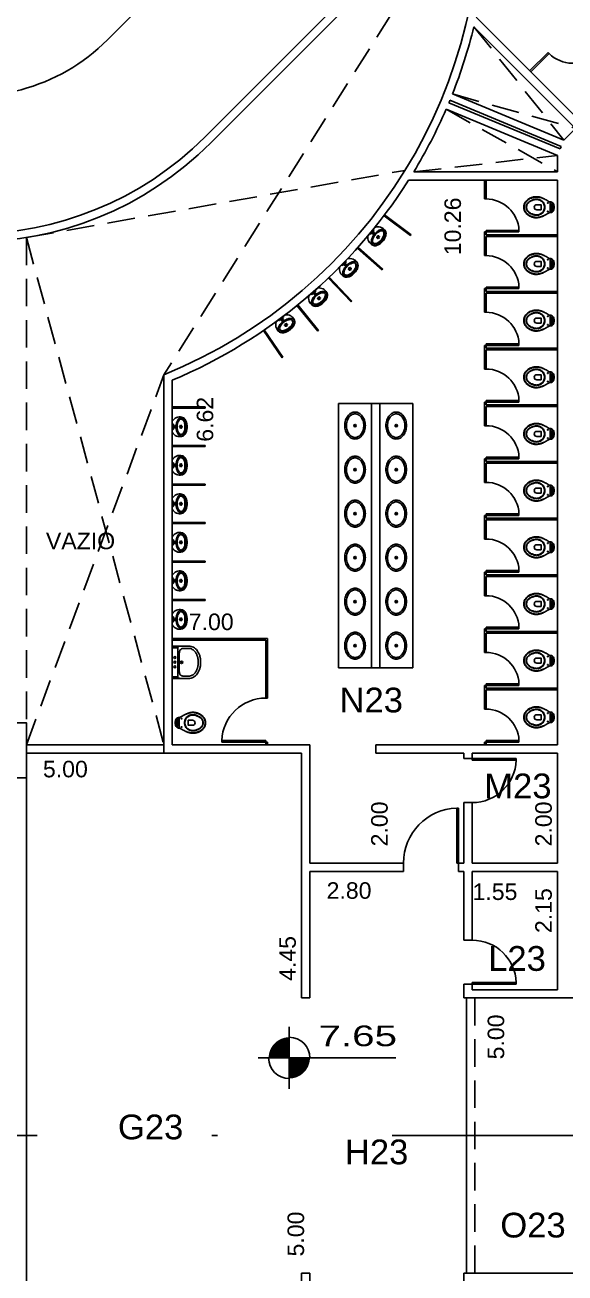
# Model space of a CAD drawing. Extents: x 964 to 1225, y -27 to 210.
# Drawn here: x 1036.96 to 1046.77, y 132.08 to 154.76 of the extents above; entities that cross this region are included whole.
import ezdxf

# ---------------------------------------------------------------- set-up
doc = ezdxf.new("R2010")
doc.units = 0
doc.header["$LTSCALE"] = 2
doc.header["$PDMODE"] = 3
doc.linetypes.add('DASHDOT2', pattern=[12.7, 6.35, -3.175, 0, -3.175])
doc.linetypes.add('HIDDEN', pattern=[0.375, 0.25, -0.125])
doc.layers.get('0').update_dxf_attribs({"linetype": 'CONTINUOUS'})
doc.layers.get('DEFPOINTS').update_dxf_attribs({"linetype": 'CONTINUOUS'})
for name, color, linetype in [('ARQUIBANCADA-ARY', 2, 'CONTINUOUS'), ('DIVISÓRIAS-ARY', 2, 'CONTINUOUS'), ('ESQUADRIA-ARY', 2, 'CONTINUOUS'), ('INDIC-CORTE-TBS', 4, 'DASHDOT2'), ('L_DECA', 7, 'CONTINUOUS'), ('MOBILIÁRIO-ARY', 7, 'CONTINUOUS'), ('NOVOSNIVEIS', 30, 'CONTINUOUS'), ('PAREDE-ALTA-ARY', 1, 'CONTINUOUS'), ('PAREDE-BAIXA-ARY', 2, 'CONTINUOUS'), ('PEÇAS-SANIT-ARY', 7, 'CONTINUOUS'), ('PILARES-PRINC-ARY', 5, 'CONTINUOUS'), ('RAMPA-ARY', 2, 'CONTINUOUS'), ('RAMPA-INT-ARY', 7, 'CONTINUOUS'), ('RAMPA-PROJ-ARY', 7, 'HIDDEN'), ('TEXTO-PB-COR-ARY', 12, 'CONTINUOUS'), ('TEXTO-PB-COTAS-ARY', 12, 'CONTINUOUS')]:
    doc.layers.add(name, color=color, linetype=linetype)
doc.styles.add('ARIAL', font='arial.ttf', dxfattribs={"height": 0.5})
doc.styles.add('REGUA60', font='arial.ttf')
doc.styles.add('SEM_ESCALA', font='arial.ttf')
doc.dimstyles.new('DIMTIC100-ARY', dxfattribs={"dimtxt": 0.3, "dimasz": 0.12, "dimexe": 0.1, "dimexo": 0.15, "dimgap": 0.1, "dimtad": 1, "dimjust": 1, "dimtoh": 1, "dimrnd": 0.01, "dimzin": 0, "dimdsep": 46, "dimtxsty": 'SEM_ESCALA', "dimblk1": 'NONE', "dimblk2": 'NONE', "dimsah": 1, "dimcen": -0.1, "dimdle": 0.06, "dimse1": 1, "dimse2": 1, "dimsd1": 1, "dimsd2": 1, "dimclrd": 1, "dimclre": 1, "dimclrt": 2, "dimadec": 0, "dimazin": 0, "dimtfac": 1, "dimtix": 1, "dimtmove": 2, "dimatfit": 3, "dimldrblk": 'NONE', "dimfxl": 1, "dimtolj": 1, "dimtzin": 0, "dimarcsym": 0})

# ---------------------------------------------------------------- blocks, each defined once
blk = doc.blocks.new('CUB01')
at = {"layer": 'L_DECA'}
blk.add_lwpolyline([(-24.5, -18.7, 0.124977), (-22.8, -25.6, 0.105809), (-17.3, -31.9, 0.086634), (-9.6, -35.9, 0.076682), (0, -37.4, 0.076682), (9.6, -35.9, 0.086634), (17.3, -31.9, 0.105809), (22.8, -25.6, 0.124977), (24.5, -18.7, 0.124977), (22.8, -11.8, 0.105809), (17.3, -5.5, 0.086634), (9.6, -1.5, 0.076682), (0, 0, 0.076682), (-9.6, -1.5, 0.086634), (-17.3, -5.5, 0.105809), (-22.8, -11.8, 0.124977)], format="xyb", close=True, dxfattribs=at)
at = {"layer": 'L_DECA', "color": 1}
blk.add_lwpolyline([(0.1, -2.9, 0.074123), (-8.3, -4.1, 0.084852), (-15, -7.5, 0.106323), (-19.8, -12.9, 0.128843), (-21.3, -18.6, 0.128843), (-19.8, -24.4, 0.106323), (-15, -29.8, 0.084852), (-8.3, -33.1, 0.074123), (0.1, -34.4, 0.074123), (8.6, -33.1, 0.084852), (15.3, -29.8, 0.106323), (20, -24.4, 0.128843), (21.5, -18.6, 0.128843), (20, -12.9, 0.106323), (15.3, -7.5, 0.084852), (8.6, -4.1, 0.074123)], format="xyb", close=True, dxfattribs=at)
for radius in [2.25, 1.06]:
    blk.add_circle((0.1, -18.7), radius, dxfattribs=at)
blk = doc.blocks.new('MIC01')
at = {"layer": 'L_DECA'}
blk.add_line((-10, 0), (10, 0), dxfattribs=at)
at = {"layer": 'L_DECA', "color": 1}
for p, q in [((-5.3, 0), (-4.5, -2.2)), ((5.3, 0), (4.5, -2.2)), ((-4.5, -2.2), (0, -2.2)), ((4.5, -2.2), (0, -2.2))]:
    blk.add_line(p, q, dxfattribs=at)
for points in [[(0, -7.1, 0.058109), (-7, -8, 0.07175), (-12.3, -10.1, 0.106494), (-16.3, -13.6, 0.158235), (-17.4, -17.1, 0.158235)], [(0, -23.1, -0.04416), (-5.4, -22.6, -0.058504), (-9.4, -21.4, -0.100522), (-12.6, -19.1, -0.041446), (-13.7, -17.2, -0.101301), (-14.1, -15.3, -0.003595), (-14.1, -15.1)], [(17.4, -17.1, 0.158235), (16.3, -13.6, 0.106494), (12.3, -10.1, 0.07175), (7, -8, 0.058109), (0, -7.1, 0.058109)], [(0, -23.1, 0.04416), (5.4, -22.6, 0.058504), (9.4, -21.4, 0.100522), (12.6, -19.1, 0.041446), (13.7, -17.2, 0.101301), (14.1, -15.3, 0.003595), (14.1, -15.1)]]:
    blk.add_lwpolyline(points, format="xyb", dxfattribs=at)
at = {"layer": 'L_DECA'}
blk.add_lwpolyline([(-17.4, -17.1, 0.158235), (-16.3, -20.6, 0.106494), (-12.3, -24.1, 0.07175), (-7, -26.2, 0.058109), (0, -27, 0.058109), (7, -26.2, 0.07175), (12.3, -24.1, 0.106494), (16.3, -20.6, 0.158235), (17.4, -17.1, 0.158235)], format="xyb", dxfattribs=at)
at = {"layer": 'L_DECA', "color": 1}
blk.add_lwpolyline([(0, -9, 0.056411), (-5.8, -9.7, 0.070161), (-10.3, -11.4, 0.106104), (-13.6, -14.3, 0.161988), (-14.5, -17.1, 0.161988), (-13.6, -19.9, 0.106104), (-10.3, -22.8, 0.070161), (-5.8, -24.5, 0.056411), (0, -25.1, 0.056411), (5.8, -24.5, 0.070161), (10.3, -22.8, 0.106104), (13.6, -19.9, 0.161988), (14.5, -17.1, 0.161988), (13.6, -14.3, 0.106104), (10.3, -11.4, 0.070161), (5.8, -9.7, 0.056411)], format="xyb", close=True, dxfattribs=at)
for centre, radius in [((-2, -14.6), 0.51), ((-2, -16.7), 0.51), ((0, -4.7), 1.76), ((0, -4.7), 0.844), ((0, -13.6), 0.51), ((0, -15.7), 0.51), ((0, -17.8), 0.51), ((2, -14.6), 0.51), ((2, -16.7), 0.51)]:
    blk.add_circle(centre, radius, dxfattribs=at)
at = {"layer": 'L_DECA'}
for centre, start, end in [((-2.6, -13.5), 118.7979, 195.9069), ((2.6, -13.5), 344.0931, 61.2021)]:
    blk.add_arc(centre, 15.4, start, end, dxfattribs=at)
blk = doc.blocks.new('DUO04')
at = {"layer": 'L_DECA'}
blk.add_line((-27.8, 0), (27.8, 0), dxfattribs=at)
at = {"layer": 'L_DECA', "color": 1}
for p, q in [((-26.5, -9.9), (-26.5, 0)), ((26.5, -9.9), (26.5, 0)), ((-26.5, -9.9), (0, -9.9)), ((26.5, -9.9), (0, -9.9))]:
    blk.add_line(p, q, dxfattribs=at)
at = {"layer": 'L_DECA', "color": 7}
for points in [[(-27.8, 0), (-27.8, 0), (-28.5, -0.1), (-29.1, -0.3), (-29.4, -0.8), (-29.5, -1.4), (-29.5, -23.9)], [(27.8, 0), (27.8, 0), (28.5, -0.1), (29.1, -0.3), (29.4, -0.8), (29.5, -1.4), (29.5, -23.9)], [(-29.5, -23.9), (-29.5, -29.7), (-29.5, -29.7), (-29.4, -32.1), (-28.9, -34.4), (-28.2, -36.5), (-27.2, -38.6), (-26.1, -40.5), (-24.7, -42.2), (-23.1, -43.8), (-21.3, -45.2), (-21.3, -45.2), (-20.2, -45.9), (-19.1, -46.6), (-18, -47.2), (-16.9, -47.9), (-15.7, -48.4), (-14.5, -49), (-13.3, -49.4), (-12.1, -49.9), (-10.8, -50.3), (-9.5, -50.5), (-8.2, -50.9), (-6.7, -51.1), (-4.8, -51.4), (-2.9, -51.5), (-1.4, -51.5), (0, -51.5)], [(29.5, -23.9), (29.5, -29.7), (29.5, -29.7), (29.4, -32.1), (28.9, -34.4), (28.2, -36.5), (27.2, -38.6), (26.1, -40.5), (24.7, -42.2), (23.1, -43.8), (21.3, -45.2), (21.3, -45.2), (20.2, -45.9), (19.1, -46.6), (18, -47.2), (16.9, -47.9), (15.7, -48.4), (14.5, -49), (13.3, -49.4), (12.1, -49.9), (10.8, -50.3), (9.5, -50.5), (8.2, -50.9), (6.7, -51.1), (4.8, -51.4), (2.9, -51.5), (1.4, -51.5), (0, -51.5)]]:
    blk.add_lwpolyline(points, dxfattribs=at)
at = {"layer": 'L_DECA', "color": 1}
for points in [[(-26.5, -9.9), (-26.9, -10), (-27.5, -10.1), (-28, -10.6), (-28.4, -11.2), (-28.7, -11.9), (-29, -12.7), (-29.2, -13.7), (-29.4, -15), (-29.5, -16.8)], [(0, -12.4), (0, -12.4), (-0.8, -12.4), (-1.4, -12.4), (-1.1, -12.4), (-1.8, -12.4), (-2.5, -12.4), (-3.3, -12.4), (-3.9, -12.4), (-4.7, -12.4), (-7.9, -12.4), (-8.6, -12.4), (-9.3, -12.4), (-10, -12.4), (-10.7, -12.4), (-11.4, -12.4), (-12, -12.4), (-12.7, -12.4), (-12.7, -12.4), (-13.7, -12.4), (-14.7, -12.5), (-15.8, -12.6), (-16.8, -12.8), (-17.8, -13), (-18.8, -13.2), (-19.8, -13.5), (-20.8, -13.7), (-20.8, -13.7), (-21.7, -14.1), (-22.6, -14.7), (-23.3, -15.4), (-23.9, -16.1), (-24.5, -17), (-24.8, -18), (-25.1, -19), (-25.2, -20), (-25.2, -20), (-25.2, -21.8), (-25.2, -23.1), (-25.2, -23.9)], [(0, -12.4), (0, -12.4), (0.8, -12.4), (1.4, -12.4), (1.1, -12.4), (1.8, -12.4), (2.5, -12.4), (3.3, -12.4), (3.9, -12.4), (4.7, -12.4), (7.9, -12.4), (8.6, -12.4), (9.3, -12.4), (10, -12.4), (10.7, -12.4), (11.4, -12.4), (12, -12.4), (12.7, -12.4), (12.7, -12.4), (13.7, -12.4), (14.7, -12.5), (15.8, -12.6), (16.8, -12.8), (17.8, -13), (18.8, -13.2), (19.8, -13.5), (20.8, -13.7), (20.8, -13.7), (21.7, -14.1), (22.6, -14.7), (23.3, -15.4), (23.9, -16.1), (24.5, -17), (24.8, -18), (25.1, -19), (25.2, -20), (25.2, -20), (25.2, -21.8), (25.2, -23.1), (25.2, -23.9)], [(26.5, -9.9), (26.9, -10), (27.5, -10.1), (28, -10.6), (28.4, -11.2), (28.7, -11.9), (29, -12.7), (29.2, -13.7), (29.4, -15), (29.5, -16.8)], [(-25.2, -23.9), (-25.2, -27.3), (-25.2, -29.6), (-25.2, -29.6), (-25, -31.4), (-24.8, -33.1), (-24.2, -34.8), (-23.5, -36.3), (-22.6, -37.8), (-21.6, -39.1), (-20.4, -40.4), (-19.1, -41.4), (-19.1, -41.4), (-18.1, -42.1), (-17.1, -42.7), (-16.2, -43.3), (-15.2, -43.9), (-14.1, -44.4), (-13, -44.8), (-11.9, -45.3), (-10.8, -45.7), (-9.7, -46.1), (-8.6, -46.4), (-6.7, -46.8), (-5.2, -47), (-3.3, -47.2), (-2.1, -47.2), (-1, -47.2), (0, -47.2)], [(25.2, -23.9), (25.2, -27.3), (25.2, -29.6), (25.2, -29.6), (25, -31.4), (24.8, -33.1), (24.2, -34.8), (23.5, -36.3), (22.6, -37.8), (21.6, -39.1), (20.4, -40.4), (19.1, -41.4), (19.1, -41.4), (18.1, -42.1), (17.1, -42.7), (16.2, -43.3), (15.2, -43.9), (14.1, -44.4), (13, -44.8), (11.9, -45.3), (10.8, -45.7), (9.7, -46.1), (8.6, -46.4), (6.7, -46.8), (5.2, -47), (3.3, -47.2), (2.1, -47.2), (1, -47.2), (0, -47.2)]]:
    blk.add_lwpolyline(points, dxfattribs=at)
for centre, radius in [((-8.5, -4.9), 1.75), ((0, -17), 2.25), ((0, -4.9), 1.75), ((0, -17), 0.981), ((8.5, -4.9), 1.75)]:
    blk.add_circle(centre, radius, dxfattribs=at)
blk = doc.blocks.new('RAV10')
at = {"layer": 'L_DECA'}
blk.add_lwpolyline([(4.6, -12.9), (8.2, -12.9), (8.2, -12.9), (8.7, -13), (9.2, -13.2), (9.6, -13.5), (9.9, -14), (10.1, -14.3), (10.1, -14.3), (10.1, -14.3), (10.1, -14.3), (10.1, -14.3), (10.1, -14.3), (12.2, -18), (12.2, -18), (12.5, -18.6), (12.8, -19.1), (13.1, -19.6), (13.3, -20.1), (13.3, -20.1), (13.6, -20.6), (13.9, -21.1), (14.2, -21.5), (14.5, -22.1), (14.7, -22.6), (15, -23.1), (15.3, -23.6), (15.5, -24.1), (15.5, -24.1), (15.9, -24.8), (16.3, -25.6), (16.6, -26.3), (16.9, -27), (17.2, -27.8), (17.5, -28.6), (17.8, -29.4), (18, -30.2), (18, -30.2), (18.3, -31.4), (18.6, -32.6), (18.8, -33.9), (19, -35.2), (19.1, -36.4), (19.1, -37.7), (19.1, -39), (19, -40.3), (19, -40.3), (18.8, -41.6), (18.6, -42.9), (18.2, -44.2), (17.9, -45.5), (17.4, -46.8), (16.9, -48), (16.4, -49.3), (15.8, -50.4), (15.8, -50.4), (15.2, -51.4), (14.6, -52.3), (13.9, -53.1), (13.3, -53.9), (12.5, -54.8), (11.7, -55.5), (10.9, -56.3), (10.1, -57), (10.1, -57), (9, -57.8), (7.9, -58.5), (6.6, -59.1), (5.4, -59.6), (4.1, -60), (2.8, -60.3), (1.4, -60.4), (0, -60.5), (0, -60.5), (-1.4, -60.4), (-2.7, -60.3), (-4, -60), (-5.3, -59.6), (-6.6, -59.1), (-7.8, -58.5), (-9, -57.8), (-10.1, -57), (-10.1, -57), (-10.9, -56.3), (-11.7, -55.5), (-12.5, -54.8), (-13.2, -53.9), (-13.9, -53.1), (-14.5, -52.3), (-15.1, -51.4), (-15.7, -50.4), (-15.7, -50.4), (-16.3, -49.3), (-16.9, -48), (-17.4, -46.8), (-17.8, -45.5), (-18.2, -44.2), (-18.5, -42.9), (-18.7, -41.6), (-19, -40.3), (-19, -40.3), (-19, -39), (-19, -37.7), (-19, -36.4), (-18.9, -35.2), (-18.7, -33.9), (-18.5, -32.6), (-18.2, -31.4), (-17.9, -30.2), (-17.9, -30.2), (-17.7, -29.4), (-17.4, -28.6), (-17.1, -27.8), (-16.9, -27), (-16.6, -26.3), (-16.2, -25.6), (-15.8, -24.8), (-15.5, -24.1), (-15.5, -24.1), (-15.2, -23.6), (-15, -23.1), (-14.7, -22.6), (-14.4, -22.1), (-14.2, -21.5), (-13.9, -21.1), (-13.6, -20.6), (-13.3, -20.1), (-13.3, -20.1), (-13.1, -19.6), (-12.8, -19.1), (-12.4, -18.6), (-12.1, -18), (-10.1, -14.3), (-10.1, -14.3), (-10.1, -14.3), (-10.1, -14.3), (-10.1, -14.3), (-10.1, -14.3), (-9.8, -14), (-9.8, -14), (-9.6, -13.5), (-9.1, -13.2), (-8.6, -13), (-8.1, -12.9), (-4.5, -12.9)], dxfattribs=at)
at = {"layer": 'L_DECA', "color": 1}
for points in [[(12.2, -18), (13.3, -20.1), (13.3, -20.1), (13.6, -20.6), (13.8, -21.1), (14.1, -21.5), (14.3, -22.1), (14.5, -22.6), (14.7, -23.1), (15, -23.6), (15.2, -24.1), (15.2, -24.1), (15.5, -24.8), (15.9, -25.6), (16.2, -26.3), (16.6, -27.1), (16.9, -27.8), (17.1, -28.5), (17.4, -29.4), (17.6, -30.2), (17.6, -30.2), (17.9, -31.4), (18.1, -32.6), (18.3, -33.9), (18.5, -35.2), (18.5, -36.4), (18.5, -37.7), (18.5, -39), (18.4, -40.3), (18.4, -40.3), (18.2, -41.6), (17.9, -42.9), (17.6, -44.2), (17.2, -45.5), (16.7, -46.8), (16.2, -48), (15.6, -49.3), (15, -50.4), (15, -50.4), (14.4, -51.2), (13.9, -52), (13.3, -52.8), (12.8, -53.5), (12.2, -54.2), (11.5, -54.9), (10.9, -55.5), (10.1, -56.2), (10.1, -56.2), (9, -57.1), (7.9, -57.8), (6.6, -58.4), (5.4, -58.9), (4.1, -59.3), (2.8, -59.6), (1.4, -59.8), (0, -59.8), (0, -59.8), (-1.4, -59.8), (-2.7, -59.6), (-4.1, -59.3), (-5.3, -58.9), (-6.6, -58.4), (-7.8, -57.8), (-9, -57.1), (-10.1, -56.2), (-10.1, -56.2), (-10.8, -55.5), (-11.5, -54.9), (-12.1, -54.2), (-12.7, -53.5), (-13.3, -52.8), (-13.9, -52), (-14.4, -51.2), (-14.9, -50.4), (-14.9, -50.4), (-15.5, -49.3), (-16.1, -48), (-16.6, -46.8), (-17.1, -45.5), (-17.5, -44.2), (-17.9, -42.9), (-18.1, -41.6), (-18.3, -40.3), (-18.3, -40.3), (-18.4, -39.1), (-18.5, -37.7), (-18.5, -36.4), (-18.4, -35.2), (-18.2, -33.9), (-18, -32.6), (-17.8, -31.4), (-17.5, -30.2), (-17.5, -30.2), (-17.3, -29.4), (-17, -28.6), (-16.8, -27.8), (-16.5, -27.1), (-16.2, -26.3), (-15.8, -25.6), (-15.5, -24.8), (-15.2, -24.1), (-15.2, -24.1), (-15, -23.6), (-14.7, -23.1), (-14.5, -22.6), (-14.2, -22.1), (-14, -21.5), (-13.7, -21.1), (-13.5, -20.6), (-13.2, -20.1), (-12.1, -18)], [(-12.9, -30.2), (-12.9, -30.2), (-12.4, -29.3), (-11.9, -28.4), (-11.2, -27.7), (-10.6, -26.9), (-9.9, -26.2), (-9.2, -25.6), (-8.4, -25), (-7.5, -24.4), (-6.7, -23.9), (-5.8, -23.5), (-4.9, -23.1), (-3.9, -22.8), (-3, -22.6), (-2, -22.4), (-1, -22.3), (0, -22.2), (0, -22.2), (1, -22.3), (2, -22.4), (3, -22.6), (4, -22.8), (5, -23.1), (5.8, -23.5), (6.8, -23.9), (7.6, -24.4), (8.5, -25), (9.3, -25.6), (10, -26.2), (10.6, -26.9), (11.3, -27.7), (12, -28.4), (12.5, -29.3), (13, -30.2), (13, -30.2), (13.6, -31.3), (14, -32.6), (14.3, -33.8), (14.6, -35.1), (14.7, -36.4), (14.7, -37.7), (14.7, -39), (14.4, -40.3), (14.4, -40.3), (14.2, -41.6), (13.8, -42.9), (13.4, -44.2), (12.9, -45.5), (12.4, -46.8), (11.7, -48), (11.1, -49.3), (10.4, -50.4), (10.4, -50.4), (9.4, -51.7), (8.4, -52.8), (7.2, -53.8), (5.9, -54.6), (4.5, -55.2), (3.1, -55.8), (1.5, -56.1), (0, -56.2), (0, -56.2), (-1.5, -56.1), (-3.1, -55.8), (-4.4, -55.2), (-5.8, -54.6), (-7.1, -53.8), (-8.3, -52.8), (-9.3, -51.7), (-10.3, -50.4), (-10.3, -50.4), (-11, -49.3), (-11.7, -48), (-12.3, -46.8), (-12.8, -45.5), (-13.3, -44.2), (-13.7, -42.9), (-14.1, -41.6), (-14.4, -40.3), (-14.4, -40.3), (-14.6, -39), (-14.7, -37.7), (-14.6, -36.4), (-14.5, -35.1), (-14.2, -33.8), (-13.9, -32.6), (-13.5, -31.3), (-12.9, -30.2)], [(-7.7, -9.4), (-8.1, -10.1), (-8.5, -10.8), (-8.6, -11.4), (-8.8, -12.2), (-8.8, -13.1)], [(-5.1, -12.9), (-5.1, -9.7), (-5.1, -7.8), (-5.1, -7.8), (-5.2, -7.6), (-5.3, -7.5), (-5.5, -7.4), (-5.9, -7.6), (-5.9, -7.6), (-6.4, -8), (-7.1, -8.6), (-7.7, -9.4)], [(5.1, -9.3), (5, -8.9), (4.6, -8.3), (3.9, -7.8), (3.1, -7.7), (0, -7.7), (-3.1, -7.7), (-3.1, -7.7), (-3.9, -7.8), (-4.5, -8.3), (-5, -8.9), (-5.1, -9.7)], [(4.6, -12.9), (4.6, -12.9), (4.2, -12.9), (3.9, -12.6), (3.6, -12.4), (3.6, -12), (3.6, -10.7), (3.6, -10.7), (3.6, -10.5), (3.6, -10.4), (3.7, -10.2), (3.9, -10.1), (3.9, -10.1), (3.9, -9.9), (3.9, -9.7), (3.8, -9.5), (3.6, -9.4), (0, -9.4), (-3.5, -9.4), (-3.5, -9.4), (-3.7, -9.5), (-3.9, -9.7), (-3.9, -9.9), (-3.8, -10.1), (-3.8, -10.1), (-3.6, -10.2), (-3.6, -10.4), (-3.5, -10.5), (-3.5, -10.7), (-3.5, -12), (-3.5, -12), (-3.6, -12.4), (-3.8, -12.6), (-4.1, -12.9), (-4.5, -12.9)], [(3.7, -10.3), (0, -10.3), (-3.6, -10.3)], [(5.1, -12.9), (5.1, -9.7), (5.1, -7.8), (5.1, -7.8), (5.2, -7.6), (5.3, -7.5), (5.5, -7.4), (5.9, -7.6), (5.9, -7.6), (6.4, -8), (7.1, -8.6), (7.7, -9.4)], [(7.7, -9.4), (8.1, -10.1), (8.5, -10.8), (8.6, -11.4), (8.8, -12.2), (8.8, -13.1)], [(-12, -30.2), (-12, -30.2), (-11.5, -29.4), (-11, -28.6), (-10.4, -27.9), (-9.8, -27.2), (-9.1, -26.7), (-8.5, -26.1), (-7.7, -25.5), (-6.9, -25), (-6.1, -24.6), (-5.3, -24.2), (-4.5, -23.9), (-3.6, -23.6), (-2.8, -23.4), (-1.8, -23.2), (-0.9, -23.2), (0, -23.1), (0, -23.1), (0.9, -23.2), (1.9, -23.2), (2.8, -23.4), (3.6, -23.6), (4.5, -23.9), (5.4, -24.2), (6.2, -24.6), (7, -25), (7.7, -25.5), (8.5, -26.1), (9.2, -26.7), (9.8, -27.2), (10.4, -27.9), (11, -28.6), (11.5, -29.4), (12, -30.2), (12, -30.2), (12.7, -31.3), (13.2, -32.6), (13.6, -33.8), (13.9, -35), (14.1, -36.4), (14.1, -37.7), (14.1, -39), (13.9, -40.3), (13.9, -40.3), (13.6, -41.7), (13.2, -43), (12.8, -44.3), (12.3, -45.5), (11.7, -46.9), (11.1, -48.1), (10.4, -49.3), (9.6, -50.4), (9.6, -50.4), (8.8, -51.6), (7.8, -52.6), (6.7, -53.5), (5.5, -54.2), (4.2, -54.8), (2.8, -55.3), (1.5, -55.5), (0, -55.7), (0, -55.7), (-1.5, -55.5), (-2.8, -55.3), (-4.2, -54.8), (-5.4, -54.2), (-6.6, -53.5), (-7.7, -52.6), (-8.7, -51.6), (-9.6, -50.4), (-9.6, -50.4), (-10.3, -49.3), (-11, -48.1), (-11.7, -46.9), (-12.2, -45.5), (-12.7, -44.3), (-13.1, -43), (-13.5, -41.7), (-13.8, -40.3), (-13.8, -40.3), (-14, -39), (-14.1, -37.7), (-14, -36.4), (-13.9, -35), (-13.6, -33.8), (-13.2, -32.6), (-12.7, -31.3), (-12, -30.2)], [(-4.5, -37), (-4.5, -29), (0, -29)], [(4.6, -37), (4.6, -29), (0, -29)]]:
    blk.add_lwpolyline(points, dxfattribs=at)
at = {"layer": 'L_DECA', "color": 7}
for points in [[(10.1, -14.3), (10.1, -14.3), (10.1, -14.3), (10.1, -14.3), (10.1, -14.3), (10.1, -14.3), (9.6, -11.3), (9.6, -11.3), (9.3, -10.2), (8.9, -9.3), (8.3, -8.5), (7.7, -7.7), (6.9, -7), (6.1, -6.5), (5.1, -6.2), (4.1, -5.9), (4.1, -5.9), (3.6, -5.8), (3.1, -5.7), (2.6, -5.6), (2, -5.6), (1.5, -5.6), (1, -5.5), (0.5, -5.5), (0, -5.5), (0, -5.5), (-0.5, -5.5), (-1, -5.5), (-1.5, -5.6), (-2, -5.6), (-2.5, -5.6), (-3, -5.7), (-3.5, -5.8), (-4, -5.9), (-4, -5.9), (-5, -6.2), (-6, -6.5), (-6.9, -7), (-7.6, -7.7), (-8.2, -8.5), (-8.8, -9.3), (-9.3, -10.2), (-9.6, -11.3), (-10, -14.3), (-10, -14.3), (-10, -14.3), (-10, -14.3), (-10, -14.3), (-10.1, -14.3)], [(-4.5, -12.9), (0, -12.9)], [(4.6, -12.9), (0, -12.9)]]:
    blk.add_lwpolyline(points, dxfattribs=at)
at = {"layer": 'L_DECA', "color": 1}
for centre in [(-7.6, -17), (7.6, -17)]:
    blk.add_circle(centre, 0.672, dxfattribs=at)
blk.add_arc((0, -37), 4.56, 180, 0, dxfattribs=at)
blk = doc.blocks.new('*D45')
at = {"layer": 'DEFPOINTS', "color": 0, "linetype": 'ByBlock', "ltscale": 0.5}
for p in [(1041.98, 132.077), (1041.98, 127.077), (1041.98, 127.077)]:
    blk.add_point(p, dxfattribs=at)
at = {"color": 2, "linetype": 'ByBlock', "ltscale": 0.5, "insert": (1041.727, 131.368), "char_height": 0.3, "attachment_point": 5, "rotation": 90, "style": 'SEM_ESCALA'}
blk.add_mtext('\\A1;5.00', dxfattribs=at)
blk = doc.blocks.new('_NONE')
at = {"color": 0, "linetype": 'ByBlock', "ltscale": 0.5}
blk.add_circle((0, 0), 0.25, dxfattribs=at)
blk = doc.blocks.new('*D46')
at = {"layer": 'DEFPOINTS', "color": 0, "linetype": 'ByBlock', "ltscale": 0.5}
for p in [(1041.98, 137.077), (1042.13, 137.077), (1042.055, 132.077)]:
    blk.add_point(p, dxfattribs=at)
at = {"color": 2, "linetype": 'ByBlock', "ltscale": 0.5, "insert": (1041.877, 132.786), "char_height": 0.3, "attachment_point": 5, "rotation": 90, "style": 'SEM_ESCALA'}
blk.add_mtext('\\A1;5.00', dxfattribs=at)
blk = doc.blocks.new('*D47')
at = {"layer": 'DEFPOINTS', "color": 0, "linetype": 'ByBlock', "ltscale": 0.5}
for p in [(1041.98, 141.527), (1041.98, 141.527), (1041.98, 137.077)]:
    blk.add_point(p, dxfattribs=at)
at = {"color": 2, "linetype": 'ByBlock', "ltscale": 0.5, "insert": (1041.727, 137.794), "char_height": 0.3, "attachment_point": 5, "rotation": 90, "style": 'SEM_ESCALA'}
blk.add_mtext('\\A1;4.45', dxfattribs=at)
blk = doc.blocks.new('*D48')
at = {"layer": 'DEFPOINTS', "color": 0, "linetype": 'ByBlock', "ltscale": 0.5}
for p in [(1036.98, 141.527), (1041.98, 141.527), (1041.98, 140.981)]:
    blk.add_point(p, dxfattribs=at)
at = {"color": 2, "linetype": 'ByBlock', "ltscale": 0.5, "insert": (1037.689, 141.234), "char_height": 0.3, "attachment_point": 5, "style": 'SEM_ESCALA'}
blk.add_mtext('\\A1;5.00', dxfattribs=at)
blk = doc.blocks.new('*D49')
at = {"layer": 'DEFPOINTS', "color": 0, "linetype": 'ByBlock', "ltscale": 0.5}
for p in [(1042.13, 139.377), (1044.93, 139.377), (1044.93, 138.774)]:
    blk.add_point(p, dxfattribs=at)
at = {"color": 2, "linetype": 'ByBlock', "ltscale": 0.5, "insert": (1042.842, 139.027), "char_height": 0.3, "attachment_point": 5, "style": 'SEM_ESCALA'}
blk.add_mtext('\\A1;2.80', dxfattribs=at)
blk = doc.blocks.new('*D50')
at = {"layer": 'DEFPOINTS', "color": 0, "linetype": 'ByBlock', "ltscale": 0.5}
for p in [(1045.08, 139.377), (1046.63, 139.377), (1046.63, 138.752)]:
    blk.add_point(p, dxfattribs=at)
at = {"color": 2, "linetype": 'ByBlock', "ltscale": 0.5, "insert": (1045.493, 139.005), "char_height": 0.3, "attachment_point": 5, "style": 'SEM_ESCALA'}
blk.add_mtext('\\A1;1.55', dxfattribs=at)
blk = doc.blocks.new('*D51')
at = {"layer": 'DEFPOINTS', "color": 0, "linetype": 'ByBlock', "ltscale": 0.5}
for p in [(1046.63, 139.377), (1046.63, 137.227), (1046.63, 137.227)]:
    blk.add_point(p, dxfattribs=at)
at = {"color": 2, "linetype": 'ByBlock', "ltscale": 0.5, "insert": (1046.377, 138.664), "char_height": 0.3, "attachment_point": 5, "rotation": 90, "style": 'SEM_ESCALA'}
blk.add_mtext('\\A1;2.15', dxfattribs=at)
blk = doc.blocks.new('*D52')
at = {"layer": 'DEFPOINTS', "color": 0, "linetype": 'ByBlock', "ltscale": 0.5}
for p in [(1046.63, 141.527), (1046.63, 141.527), (1046.63, 139.527)]:
    blk.add_point(p, dxfattribs=at)
at = {"color": 2, "linetype": 'ByBlock', "ltscale": 0.5, "insert": (1046.377, 140.239), "char_height": 0.3, "attachment_point": 5, "rotation": 90, "style": 'SEM_ESCALA'}
blk.add_mtext('\\A1;2.00', dxfattribs=at)
blk = doc.blocks.new('*D53')
at = {"layer": 'DEFPOINTS', "color": 0, "linetype": 'ByBlock', "ltscale": 0.5}
for p in [(1043.649, 141.527), (1043.83, 141.527), (1043.83, 139.527)]:
    blk.add_point(p, dxfattribs=at)
at = {"color": 2, "linetype": 'ByBlock', "ltscale": 0.5, "insert": (1043.396, 140.239), "char_height": 0.3, "attachment_point": 5, "rotation": 90, "style": 'SEM_ESCALA'}
blk.add_mtext('\\A1;2.00', dxfattribs=at)
blk = doc.blocks.new('*D54')
at = {"layer": 'DEFPOINTS', "color": 0, "linetype": 'ByBlock', "ltscale": 0.5}
for p in [(1046.63, 143.657), (1039.63, 141.677), (1046.63, 141.677)]:
    blk.add_point(p, dxfattribs=at)
at = {"color": 2, "linetype": 'ByBlock', "ltscale": 0.5, "insert": (1040.338, 143.91), "char_height": 0.3, "attachment_point": 5, "style": 'SEM_ESCALA'}
blk.add_mtext('\\A1;7.00', dxfattribs=at)
blk = doc.blocks.new('*D55')
at = {"layer": 'DEFPOINTS', "color": 0, "linetype": 'ByBlock', "ltscale": 0.5}
for p in [(1039.63, 148.302), (1039.63, 141.677), (1040.48, 141.677)]:
    blk.add_point(p, dxfattribs=at)
at = {"color": 2, "linetype": 'ByBlock', "ltscale": 0.5, "insert": (1040.227, 147.593), "char_height": 0.3, "attachment_point": 5, "rotation": 90, "style": 'SEM_ESCALA'}
blk.add_mtext('\\A1;6.62', dxfattribs=at)
blk = doc.blocks.new('*D56')
at = {"layer": 'DEFPOINTS', "color": 0, "linetype": 'ByBlock', "ltscale": 0.5}
for p in [(1043.925, 151.94), (1043.925, 141.677), (1044.98, 141.677)]:
    blk.add_point(p, dxfattribs=at)
at = {"color": 2, "linetype": 'ByBlock', "ltscale": 0.5, "insert": (1044.727, 151.099), "char_height": 0.3, "attachment_point": 5, "rotation": 90, "style": 'SEM_ESCALA'}
blk.add_mtext('\\A1;10.26', dxfattribs=at)
blk = doc.blocks.new('*D63')
at = {"layer": 'DEFPOINTS', "color": 0, "linetype": 'ByBlock', "ltscale": 0.5}
for p in [(1045.127, 137.077), (1045.127, 132.077), (1045.765, 132.077)]:
    blk.add_point(p, dxfattribs=at)
at = {"color": 2, "linetype": 'ByBlock', "ltscale": 0.5, "insert": (1045.512, 136.368), "char_height": 0.3, "attachment_point": 5, "rotation": 90, "style": 'SEM_ESCALA'}
blk.add_mtext('\\A1;5.00', dxfattribs=at)

msp = doc.modelspace()

# ---------------------------------------------------------------- linework, layer by layer
at = {"layer": 'ARQUIBANCADA-ARY', "linetype": 'HIDDEN'}
msp.add_line((1045.127, 132.077), (1045.127, 137.077), dxfattribs=at)
at = {"layer": 'DIVISÓRIAS-ARY'}
for p, q in [((1046.457, 154.261), (1046.123, 153.926)), ((1046.478, 154.24), (1046.457, 154.261)), ((1046.478, 154.24), (1046.144, 153.905)), ((1045.3, 151.597), (1045.3, 151.94)), ((1045.33, 151.597), (1045.33, 151.94)), ((1045.33, 151.597), (1045.3, 151.597)), ((1043.956, 150.932), (1043.477, 151.293)), ((1043.968, 150.948), (1043.489, 151.309)), ((1045.929, 150.997), (1045.3, 150.997)), ((1045.3, 150.567), (1045.3, 150.997)), ((1045.929, 151.027), (1045.33, 151.027)), ((1045.33, 150.997), (1045.33, 151.027)), ((1045.33, 150.947), (1045.33, 150.997)), ((1046.63, 150.947), (1045.33, 150.947)), ((1046.63, 150.917), (1045.33, 150.917)), ((1045.33, 150.567), (1045.33, 150.917)), ((1045.929, 151.027), (1045.929, 150.997)), ((1043.442, 150.307), (1042.994, 150.706)), ((1043.456, 150.322), (1043.008, 150.721)), ((1045.33, 150.567), (1045.3, 150.567)), ((1042.88, 149.726), (1042.466, 150.16)), ((1042.895, 149.74), (1042.48, 150.174)), ((1045.929, 149.967), (1045.3, 149.967)), ((1045.3, 149.537), (1045.3, 149.967)), ((1045.929, 149.997), (1045.33, 149.997)), ((1045.33, 149.967), (1045.33, 149.997)), ((1045.33, 149.917), (1045.33, 149.967)), ((1045.929, 149.997), (1045.929, 149.967)), ((1046.63, 149.917), (1045.33, 149.917)), ((1046.63, 149.887), (1045.33, 149.887)), ((1045.33, 149.537), (1045.33, 149.887)), ((1042.274, 149.193), (1041.895, 149.659)), ((1042.289, 149.206), (1041.911, 149.671)), ((1045.33, 149.537), (1045.3, 149.537)), ((1041.625, 148.71), (1041.286, 149.205)), ((1041.642, 148.721), (1041.303, 149.216)), ((1045.929, 148.937), (1045.3, 148.937)), ((1045.3, 148.507), (1045.3, 148.937)), ((1045.929, 148.967), (1045.33, 148.967)), ((1045.33, 148.937), (1045.33, 148.967)), ((1045.33, 148.887), (1045.33, 148.937)), ((1046.63, 148.887), (1045.33, 148.887)), ((1046.63, 148.857), (1045.33, 148.857)), ((1045.33, 148.507), (1045.33, 148.857)), ((1045.929, 148.967), (1045.929, 148.937)), ((1045.33, 148.507), (1045.3, 148.507)), ((1045.929, 147.907), (1045.3, 147.907)), ((1045.3, 147.477), (1045.3, 147.907)), ((1045.929, 147.937), (1045.33, 147.937)), ((1045.33, 147.907), (1045.33, 147.937)), ((1045.33, 147.857), (1045.33, 147.907)), ((1045.929, 147.937), (1045.929, 147.907)), ((1039.63, 147.817), (1040.23, 147.817)), ((1039.63, 147.797), (1040.23, 147.797)), ((1040.23, 147.797), (1040.23, 147.817)), ((1046.63, 147.857), (1045.33, 147.857)), ((1046.63, 147.827), (1045.33, 147.827)), ((1045.33, 147.477), (1045.33, 147.827)), ((1045.33, 147.477), (1045.3, 147.477)), ((1039.63, 147.117), (1040.23, 147.117)), ((1039.63, 147.097), (1040.23, 147.097)), ((1040.23, 147.097), (1040.23, 147.117)), ((1045.929, 146.877), (1045.3, 146.877)), ((1045.3, 146.447), (1045.3, 146.877)), ((1045.929, 146.907), (1045.33, 146.907)), ((1045.33, 146.877), (1045.33, 146.907)), ((1045.33, 146.827), (1045.33, 146.877)), ((1046.63, 146.827), (1045.33, 146.827)), ((1046.63, 146.797), (1045.33, 146.797)), ((1045.33, 146.447), (1045.33, 146.797)), ((1045.929, 146.907), (1045.929, 146.877)), ((1039.63, 146.417), (1040.23, 146.417)), ((1039.63, 146.397), (1040.23, 146.397)), ((1040.23, 146.397), (1040.23, 146.417)), ((1045.33, 146.447), (1045.3, 146.447)), ((1045.929, 145.877), (1045.33, 145.877)), ((1045.33, 145.847), (1045.33, 145.877)), ((1045.929, 145.877), (1045.929, 145.847)), ((1039.63, 145.717), (1040.23, 145.717)), ((1039.63, 145.697), (1040.23, 145.697)), ((1040.23, 145.697), (1040.23, 145.717)), ((1045.929, 145.847), (1045.3, 145.847)), ((1045.3, 145.417), (1045.3, 145.847)), ((1045.33, 145.797), (1045.33, 145.847)), ((1046.63, 145.797), (1045.33, 145.797)), ((1046.63, 145.767), (1045.33, 145.767)), ((1045.33, 145.417), (1045.33, 145.767)), ((1045.33, 145.417), (1045.3, 145.417)), ((1039.63, 145.017), (1040.23, 145.017)), ((1039.63, 144.997), (1040.23, 144.997)), ((1040.23, 144.997), (1040.23, 145.017)), ((1045.929, 144.817), (1045.3, 144.817)), ((1045.3, 144.387), (1045.3, 144.817)), ((1045.929, 144.847), (1045.33, 144.847)), ((1045.33, 144.817), (1045.33, 144.847)), ((1045.33, 144.767), (1045.33, 144.817)), ((1046.63, 144.767), (1045.33, 144.767)), ((1046.63, 144.737), (1045.33, 144.737)), ((1045.33, 144.387), (1045.33, 144.737)), ((1045.929, 144.847), (1045.929, 144.817)), ((1039.63, 144.317), (1040.23, 144.317)), ((1039.63, 144.297), (1040.23, 144.297)), ((1040.23, 144.297), (1040.23, 144.317)), ((1045.33, 144.387), (1045.3, 144.387)), ((1045.929, 143.817), (1045.33, 143.817)), ((1045.33, 143.787), (1045.33, 143.817)), ((1045.929, 143.817), (1045.929, 143.787)), ((1039.63, 143.607), (1041.36, 143.607)), ((1041.36, 143.607), (1041.36, 142.527)), ((1045.929, 143.787), (1045.3, 143.787)), ((1045.3, 143.357), (1045.3, 143.787)), ((1045.33, 143.737), (1045.33, 143.787)), ((1046.63, 143.737), (1045.33, 143.737)), ((1046.63, 143.707), (1045.33, 143.707)), ((1045.33, 143.357), (1045.33, 143.707)), ((1039.63, 143.577), (1041.33, 143.577)), ((1041.33, 143.577), (1041.33, 142.527)), ((1045.33, 143.357), (1045.3, 143.357)), ((1045.3, 142.327), (1045.3, 142.757)), ((1045.929, 142.757), (1045.3, 142.757)), ((1045.929, 142.787), (1045.33, 142.787)), ((1045.33, 142.757), (1045.33, 142.787)), ((1045.33, 142.707), (1045.33, 142.757)), ((1046.63, 142.707), (1045.33, 142.707)), ((1046.63, 142.677), (1045.33, 142.677)), ((1045.33, 142.327), (1045.33, 142.677)), ((1045.929, 142.787), (1045.929, 142.757)), ((1041.33, 142.527), (1041.36, 142.527)), ((1045.33, 142.327), (1045.3, 142.327)), ((1040.531, 141.757), (1041.33, 141.757)), ((1040.531, 141.757), (1040.531, 141.727)), ((1040.531, 141.727), (1041.36, 141.727)), ((1041.33, 141.727), (1041.33, 141.757)), ((1041.33, 141.727), (1041.33, 141.677)), ((1041.36, 141.727), (1041.36, 141.677)), ((1045.3, 141.677), (1045.3, 141.727)), ((1045.929, 141.727), (1045.3, 141.727)), ((1045.929, 141.757), (1045.33, 141.757)), ((1045.33, 141.727), (1045.33, 141.757)), ((1045.33, 141.677), (1045.33, 141.727)), ((1045.929, 141.757), (1045.929, 141.727)), ((1045.879, 141.427), (1045.08, 141.427)), ((1045.08, 141.427), (1045.08, 141.397)), ((1045.879, 141.397), (1045.08, 141.397)), ((1045.879, 141.397), (1045.879, 141.427)), ((1044.8, 140.527), (1044.8, 139.527)), ((1044.8, 140.526), (1044.83, 140.526)), ((1044.83, 140.526), (1044.83, 139.527)), ((1044.83, 139.527), (1044.8, 139.527)), ((1045.879, 137.357), (1045.08, 137.357)), ((1045.08, 137.327), (1045.08, 137.357)), ((1045.879, 137.327), (1045.08, 137.327)), ((1045.879, 137.357), (1045.879, 137.327))]:
    msp.add_line(p, q, dxfattribs=at)
for start, end in [(322.8966, 323.0112), (318.265, 318.3796), (313.6334, 313.748), (309.0019, 309.1165), (304.3703, 304.4849)]:
    msp.add_arc((1035.98, 156.964), 10, start, end, dxfattribs=at)
at = {"layer": 'ESQUADRIA-ARY', "color": 7, "ltscale": 0.5}
for centre, radius, start, end in [((1046.903, 154.664), 0.6, 225, 312.134), ((1045.33, 150.997), 0.6, 2.866, 90), ((1045.33, 149.967), 0.6, 2.866, 90), ((1045.33, 148.937), 0.6, 2.866, 90), ((1045.33, 147.907), 0.6, 2.866, 90), ((1045.33, 146.877), 0.6, 2.866, 90), ((1045.33, 145.847), 0.6, 2.866, 90), ((1045.33, 144.817), 0.6, 2.866, 90), ((1045.33, 143.787), 0.6, 2.866, 90), ((1045.33, 142.757), 0.6, 2.866, 90), ((1041.33, 141.727), 0.8, 90, 177.8509), ((1045.33, 141.727), 0.6, 2.866, 90)]:
    msp.add_arc(centre, radius, start, end, dxfattribs=at)
at = {"layer": 'INDIC-CORTE-TBS', "ltscale": 0.5}
msp.add_line((1018.027, 134.577), (1091.027, 134.577), dxfattribs=at)
at = {"layer": 'MOBILIÁRIO-ARY'}
for p, q in [((1042.65, 147.877), (1043.25, 147.877)), ((1042.65, 143.077), (1042.65, 147.877)), ((1043.4, 147.877), (1044, 147.877)), ((1044, 143.077), (1044, 147.877)), ((1042.65, 143.077), (1043.25, 143.077)), ((1043.4, 143.077), (1044, 143.077))]:
    msp.add_line(p, q, dxfattribs=at)
at = {"layer": 'NOVOSNIVEIS'}
for p, q in [((1041.756, 135.425), (1041.756, 136.55)), ((1041.194, 135.987), (1043.694, 135.987))]:
    msp.add_line(p, q, dxfattribs=at)
at = {"layer": 'NOVOSNIVEIS', "const_width": 0.375}
for points in [[(1041.569, 135.987, -0.414214), (1041.756, 136.175, -0.618034)], [(1041.756, 135.8, 0.414214), (1041.944, 135.987, 0.618034)]]:
    msp.add_lwpolyline(points, format="xyb", dxfattribs=at)
at = {"layer": 'NOVOSNIVEIS'}
for start, end in [(0, 90), (180, 270)]:
    msp.add_arc((1041.756, 135.987), 0.375, start, end, dxfattribs=at)
at = {"layer": 'PAREDE-ALTA-ARY'}
for p, q in [((1046.957, 152.88), (1045.11, 154.727)), ((1047.063, 152.986), (1045.15, 154.899)), ((1044.655, 153.344), (1046.678, 152.506)), ((1044.674, 153.39), (1046.697, 152.552)), ((1044.721, 153.506), (1046.745, 152.668)), ((1044.606, 153.229), (1046.63, 152.39)), ((1046.957, 152.88), (1046.745, 152.668)), ((1046.678, 152.506), (1046.697, 152.552)), ((1046.63, 152.09), (1046.63, 152.39)), ((1046.63, 152.09), (1044.018, 152.09)), ((1046.63, 151.94), (1043.925, 151.94)), ((1046.63, 141.677), (1046.63, 151.94)), ((1039.48, 141.527), (1039.48, 148.402)), ((1039.63, 141.677), (1039.63, 148.302)), ((1042.13, 141.677), (1039.63, 141.677)), ((1042.13, 139.527), (1042.13, 141.677)), ((1046.63, 141.677), (1043.33, 141.677)), ((1043.33, 141.527), (1043.33, 141.677)), ((1041.98, 141.527), (1039.48, 141.527)), ((1041.98, 137.077), (1041.98, 141.527)), ((1044.93, 141.527), (1043.33, 141.527)), ((1044.93, 141.527), (1044.93, 141.427)), ((1045.08, 141.427), (1044.93, 141.427)), ((1046.63, 141.527), (1045.08, 141.527)), ((1045.08, 141.527), (1045.08, 141.427)), ((1046.63, 139.527), (1046.63, 141.527)), ((1044.93, 140.627), (1044.93, 139.527)), ((1045.08, 140.627), (1044.93, 140.627)), ((1045.08, 140.627), (1045.08, 139.527)), ((1043.83, 139.527), (1042.13, 139.527)), ((1043.83, 139.377), (1043.83, 139.527)), ((1044.83, 139.377), (1044.83, 139.527)), ((1044.93, 139.527), (1044.83, 139.527)), ((1046.63, 139.527), (1045.08, 139.527)), ((1042.13, 137.077), (1042.13, 139.377)), ((1043.83, 139.377), (1042.13, 139.377)), ((1044.93, 139.377), (1044.83, 139.377)), ((1044.93, 139.377), (1044.93, 138.127)), ((1045.08, 139.377), (1045.08, 138.127)), ((1046.63, 139.377), (1045.08, 139.377)), ((1046.63, 137.227), (1046.63, 139.377)), ((1044.93, 138.127), (1045.08, 138.127)), ((1044.93, 137.077), (1044.93, 137.327)), ((1044.93, 137.327), (1045.08, 137.327)), ((1045.08, 137.227), (1045.08, 137.327)), ((1042.13, 137.077), (1041.98, 137.077)), ((1044.93, 137.077), (1050.527, 137.077)), ((1045.08, 137.227), (1046.63, 137.227)), ((1042.13, 132.077), (1041.98, 132.077)), ((1041.98, 119.23), (1041.98, 132.077)), ((1042.13, 132.077), (1042.13, 129.777)), ((1044.93, 132.077), (1050.527, 132.077)), ((1044.93, 131.827), (1044.93, 132.077))]:
    msp.add_line(p, q, dxfattribs=at)
for radius, start, end in [(9.25, 292.2333, 4.5602), (9.4, 338.4143, 346.2305), (9.4, 337.3476, 337.6524), (9.4, 328.7695, 336.5857), (9.4, 292.8486, 327.6941)]:
    msp.add_arc((1035.98, 156.964), radius, start, end, dxfattribs=at)
at = {"layer": 'PAREDE-BAIXA-ARY'}
for p, q in [((1043.25, 143.077), (1043.25, 147.877)), ((1043.25, 147.877), (1043.4, 147.877)), ((1043.4, 143.077), (1043.4, 147.877)), ((1043.25, 143.077), (1043.4, 143.077)), ((1036.98, 141.677), (1039.48, 141.677)), ((1036.98, 141.527), (1039.48, 141.527)), ((1036.98, 128.077), (1036.98, 141.077))]:
    msp.add_line(p, q, dxfattribs=at)
at = {"layer": 'PEÇAS-SANIT-ARY', "ltscale": 0.5}
for centre, radius, start, end in [((1045.08, 141.427), 0.8, 270, 357.8509), ((1044.83, 139.527), 1, 91.7191, 180), ((1045.08, 137.327), 0.8, 2.1491, 90)]:
    msp.add_arc(centre, radius, start, end, dxfattribs=at)
at = {"layer": 'PILARES-PRINC-ARY'}
msp.add_lwpolyline([(1034.98, 142.077), (1034.98, 141.077), (1036.98, 141.077), (1036.98, 142.077)], close=True, dxfattribs=at)
at = {"layer": 'RAMPA-ARY'}
for points in [[(1045.214, 157.501), (1040.329, 152.615, -1), (1031.631, 161.313), (1042.158, 171.84)], [(1045.201, 157.7), (1040.223, 152.722, -1), (1031.737, 161.207), (1042.264, 171.734)]]:
    msp.add_lwpolyline(points, format="xyb", dxfattribs=at)
at = {"layer": 'RAMPA-INT-ARY'}
for p, q in [((1044.977, 132.077), (1044.977, 137.077)), ((1044.977, 134.577), (1050.354, 134.577))]:
    msp.add_line(p, q, dxfattribs=at)
msp.add_lwpolyline([(1044.032, 169.966), (1033.505, 159.439, 1), (1038.455, 154.489), (1048.859, 164.894)], format="xyb", dxfattribs=at)
at = {"layer": 'RAMPA-PROJ-ARY'}
for p, q in [((1045.214, 157.501), (1039.48, 148.402)), ((1045.11, 154.727), (1046.745, 152.668)), ((1044.721, 153.506), (1046.957, 152.88)), ((1044.606, 153.229), (1046.63, 152.09)), ((1044.018, 152.09), (1046.63, 152.39)), ((1036.98, 150.896), (1043.858, 152.117)), ((1036.98, 150.896), (1036.98, 142.077)), ((1036.98, 150.896), (1039.48, 141.677)), ((1036.98, 141.677), (1039.48, 148.402))]:
    msp.add_line(p, q, dxfattribs=at)

# ---------------------------------------------------------------- block references
at = {"layer": 'PEÇAS-SANIT-ARY', "ltscale": 0.5, "yscale": 0.01, "zscale": 0.01}
for name, p, xscale, rotation in [('RAV10', (1046.622, 151.447), -0.01, 270), ('RAV10', (1046.622, 150.417), -0.01, 270), ('RAV10', (1046.622, 149.387), -0.01, 270), ('RAV10', (1046.622, 148.357), -0.01, 270), ('RAV10', (1046.622, 147.327), -0.01, 270), ('RAV10', (1046.622, 146.297), -0.01, 270), ('RAV10', (1046.622, 145.267), -0.01, 270), ('RAV10', (1046.622, 144.237), -0.01, 270), ('DUO04', (1039.63, 143.177), 0.01, 90), ('RAV10', (1046.622, 143.207), -0.01, 270), ('RAV10', (1039.63, 142.077), 0.01, 90), ('RAV10', (1046.622, 142.177), -0.01, 270)]:
    msp.add_blockref(name, p, dxfattribs=dict(at, xscale=xscale, rotation=rotation))
at = {"layer": 'PEÇAS-SANIT-ARY', "yscale": 0.01, "zscale": 0.01}
for name, p, xscale, rotation in [('MIC01', (1043.249, 151.004), 0.01, 50.21628685151828), ('MIC01', (1042.743, 150.435), 0.01, 46.08563952227163), ('MIC01', (1042.193, 149.91), 0.01, 41.1711451710798), ('MIC01', (1041.603, 149.432), 0.01, 36.99936017221613), ('CUB01', (1043.138, 147.479), 0.01, 270), ('CUB01', (1043.512, 147.479), -0.01, 90), ('MIC01', (1039.63, 147.457), 0.01, 89.99286097153895), ('MIC01', (1039.63, 146.757), 0.01, 89.99286097153895), ('CUB01', (1043.138, 146.679), 0.01, 270), ('CUB01', (1043.512, 146.679), -0.01, 90), ('MIC01', (1039.63, 146.057), 0.01, 89.99286097153895), ('CUB01', (1043.138, 145.879), 0.01, 270), ('CUB01', (1043.512, 145.879), -0.01, 90), ('MIC01', (1039.63, 145.357), 0.01, 89.99286097153895), ('CUB01', (1043.138, 145.079), 0.01, 270), ('CUB01', (1043.512, 145.079), -0.01, 90), ('MIC01', (1039.63, 144.657), 0.01, 89.99286097153895), ('CUB01', (1043.138, 144.279), 0.01, 270), ('CUB01', (1043.512, 144.279), -0.01, 90), ('MIC01', (1039.63, 143.957), 0.01, 89.99286097153895), ('CUB01', (1043.138, 143.479), 0.01, 270), ('CUB01', (1043.512, 143.479), -0.01, 90)]:
    msp.add_blockref(name, p, dxfattribs=dict(at, xscale=xscale, rotation=rotation))

# ---------------------------------------------------------------- texts
at = {"layer": 'NOVOSNIVEIS', "ltscale": 0.5, "style": 'REGUA60', "width": 1.4}
msp.add_text('7.65', height=0.375, dxfattribs=at).set_placement((1042.286, 136.2))
at = {"layer": 'TEXTO-PB-COR-ARY', "style": 'ARIAL'}
for s, height, p in [('VAZIO', 0.3, (1037.336, 145.232)), ('N23', 0.45, (1042.669, 142.266)), ('M23', 0.45, (1045.298, 140.705)), ('L23', 0.45, (1045.369, 137.569)), ('G23', 0.45, (1038.643, 134.507)), ('H23', 0.45, (1042.766, 134.053)), ('O23', 0.45, (1045.59, 132.723))]:
    msp.add_text(s, height=height, dxfattribs=at).set_placement(p)

# ---------------------------------------------------------------- dimensions: what is measured, and where the dimension line sits
at = {"layer": 'TEXTO-PB-COTAS-ARY', "ltscale": 0.5}
for base, p1, p2, picture, middle in [((1044.98, 141.677), (1043.925, 151.94), (1043.925, 141.677), '*D56', (1044.727, 151.099)), ((1040.48, 141.6772), (1039.63, 148.3018), (1039.63, 141.6772), '*D55', (1040.2269, 147.5928)), ((1041.98, 141.527), (1041.98, 137.077), (1041.98, 141.527), '*D47', (1041.727, 137.794)), ((1043.649, 141.527), (1043.83, 139.527), (1043.83, 141.527), '*D53', (1043.396, 140.239)), ((1046.63, 141.527), (1046.63, 139.527), (1046.63, 141.527), '*D52', (1046.377, 140.239)), ((1046.63, 137.227), (1046.63, 139.377), (1046.63, 137.227), '*D51', (1046.377, 138.664)), ((1042.13, 137.077), (1042.055, 132.077), (1041.98, 137.077), '*D46', (1041.877, 132.786)), ((1045.765, 132.077), (1045.127, 137.077), (1045.127, 132.077), '*D63', (1045.512, 136.368)), ((1041.98, 127.077), (1041.98, 132.077), (1041.98, 127.077), '*D45', (1041.727, 131.368))]:
    dim = msp.add_linear_dim(base=base, p1=p1, p2=p2, angle=90, dimstyle='DIMTIC100-ARY', dxfattribs=at)
    dim.commit()
    dim.dimension.update_dxf_attribs({"geometry": picture, "text_midpoint": middle})
for base, p1, p2, picture, middle in [((1046.63, 143.657), (1039.63, 141.677), (1046.63, 141.677), '*D54', (1040.338, 143.91)), ((1041.98, 140.981), (1036.98, 141.527), (1041.98, 141.527), '*D48', (1037.689, 141.234)), ((1044.93, 138.774), (1042.13, 139.377), (1044.93, 139.377), '*D49', (1042.842, 139.027))]:
    dim = msp.add_linear_dim(base=base, p1=p1, p2=p2, dimstyle='DIMTIC100-ARY', dxfattribs=at)
    dim.commit()
    dim.dimension.update_dxf_attribs({"geometry": picture, "text_midpoint": middle})
dim = msp.add_linear_dim(base=(1046.63, 138.752), p1=(1045.08, 139.377), p2=(1046.63, 139.377), dimstyle='DIMTIC100-ARY', dxfattribs=at)
dim.commit()
dim.dimension.update_dxf_attribs({"geometry": '*D50', "text_midpoint": (1045.493, 139.005), "dimtype": 160})

doc.saveas('drawing.dxf')
